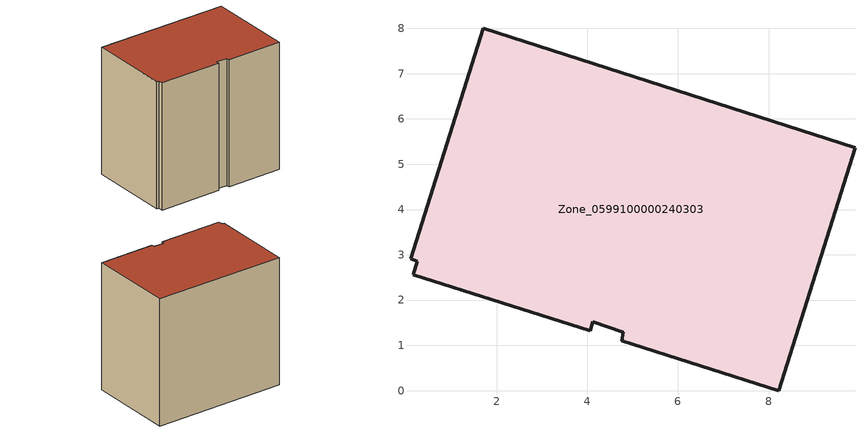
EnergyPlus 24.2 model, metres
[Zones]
Zone_0599100000240303
 floor ground (C_G): 4.06,1.32 0.16,2.56 0.24,2.86 0.09,2.91 1.7,8 9.91,5.36 8.22,0 4.75,1.1 4.8,1.29 4.12,1.52 z0
 wall outside (C_F): 8.22,0 9.91,5.36 1.7,8 0.09,2.91 0.24,2.86 0.16,2.56 4.06,1.32 4.12,1.52 4.8,1.29 4.75,1.1 8.22,0 z0:8.32
 roof outside (C_R): 0.16,2.56 4.06,1.32 4.12,1.52 4.8,1.29 4.75,1.1 8.22,0 9.91,5.36 1.7,8 0.09,2.91 0.24,2.86 z8.32
[BUILDING]
Pand.0599100000240303: North Axis=0; Terrain=City; Loads Convergence Tolerance Value=0.04; Temperature Convergence Tolerance Value=0.4; Solar Distribution=FullExterior; Maximum Number of Warmup Days=25; Minimum Number of Warmup Days=1
[Site:Location]
Rotterdam.The.Hague.AP_ZH_NLD Design_Conditions: Latitude=51.96; Longitude=4.45; Time Zone=1; Elevation=-4.5
[SITE:GROUNDTEMPERATURE:BUILDINGSURFACE]
18, 18, 18, 18, 18, 18, 18, 18, 18, 18, 18, 18
[MATERIAL] Thermal Absorptance=0.9; Solar Absorptance=0.7; Visible Absorptance=0.7
Name | Roughness | Thickness | Conductivity | Density | Specific Heat
G.TC.1975-1991 | MediumSmooth | 0.15 | 0.288461 | 540 | 1210
F.TC.1975-1991 | Rough | 0.3 | 0.230769 | 1920 | 840
R.TC.1975-1991 | MediumRough | 0.2 | 0.153846 | 1500 | 1000
[CONSTRUCTION]
C_G: G.TC.1975-1991
C_F: F.TC.1975-1991
C_R: R.TC.1975-1991
[ZONE]
Zone_0599100000240303: Type=1; Multiplier=1; Ceiling Height=Autocalculate; Volume=Autocalculate; Floor Area=autocalculate; Part of Total Floor Area=Yes
[ZONEINFILTRATION:DESIGNFLOWRATE]
Infil_Zone_0599100000240303: Zone or ZoneList or Space or SpaceList=Zone_0599100000240303; Schedule=AlwaysOn; Design Flow Rate Calculation Method=Flow/Area; Flow Rate per Floor Area=0.003; Constant Term Coefficient=1; Temperature Term Coefficient=0; Velocity Term Coefficient=0; Velocity Squared Term Coefficient=0
[HVACTEMPLATE:ZONE:IDEALLOADSAIRSYSTEM]
Zone_0599100000240303: Maximum Heating Supply Air Temperature=50; Minimum Cooling Supply Air Temperature=13; Maximum Heating Supply Air Humidity Ratio=0.0156; Minimum Cooling Supply Air Humidity Ratio=0.0077; Heating Limit=NoLimit; Cooling Limit=NoLimit; Dehumidification Control Type=ConstantSensibleHeatRatio; Cooling Sensible Heat Ratio=0.7; Dehumidification Setpoint=60; Humidification Control Type=None; Humidification Setpoint=30; Outdoor Air Method=None; Outdoor Air Flow Rate per Person=0.00944; Outdoor Air Flow Rate per Zone Floor Area=0; Outdoor Air Flow Rate per Zone=0; Demand Controlled Ventilation Type=None; Outdoor Air Economizer Type=NoEconomizer; Heat Recovery Type=None; Sensible Heat Recovery Effectiveness=0.7; Latent Heat Recovery Effectiveness=0.65
[ZONECONTROL:THERMOSTAT]
ThermostatControl_Zone_0599100000240303: Zone or ZoneList=Zone_0599100000240303; Control Type Schedule=DualSetpointControlType; Control 1=Thermostat_Zone_0599100000240303; Temperature Difference Between Cutout And Setpoint=0
[THERMOSTATSETPOINT:DUALSETPOINT]
Thermostat_Zone_0599100000240303: Heating Setpoint Temperature Schedule=HeatingSetpoint_Zone_0599100000240303; Cooling Setpoint Temperature Schedule=CoolingSetpoint_Zone_0599100000240303
[SCHEDULE:COMPACT]
HeatingSetpoint_Zone_0599100000240303: Through: 12/31, For: AllDays, Until: 24:00, 21
CoolingSetpoint_Zone_0599100000240303: Through: 12/31, For: AllDays, Until: 24:00, 24
DualSetpointControlType: Through: 12/31, For: AllDays, Until: 24:00, 4
AlwaysOn: Through: 12/31, For: AllDays, Until: 24:00, 1
